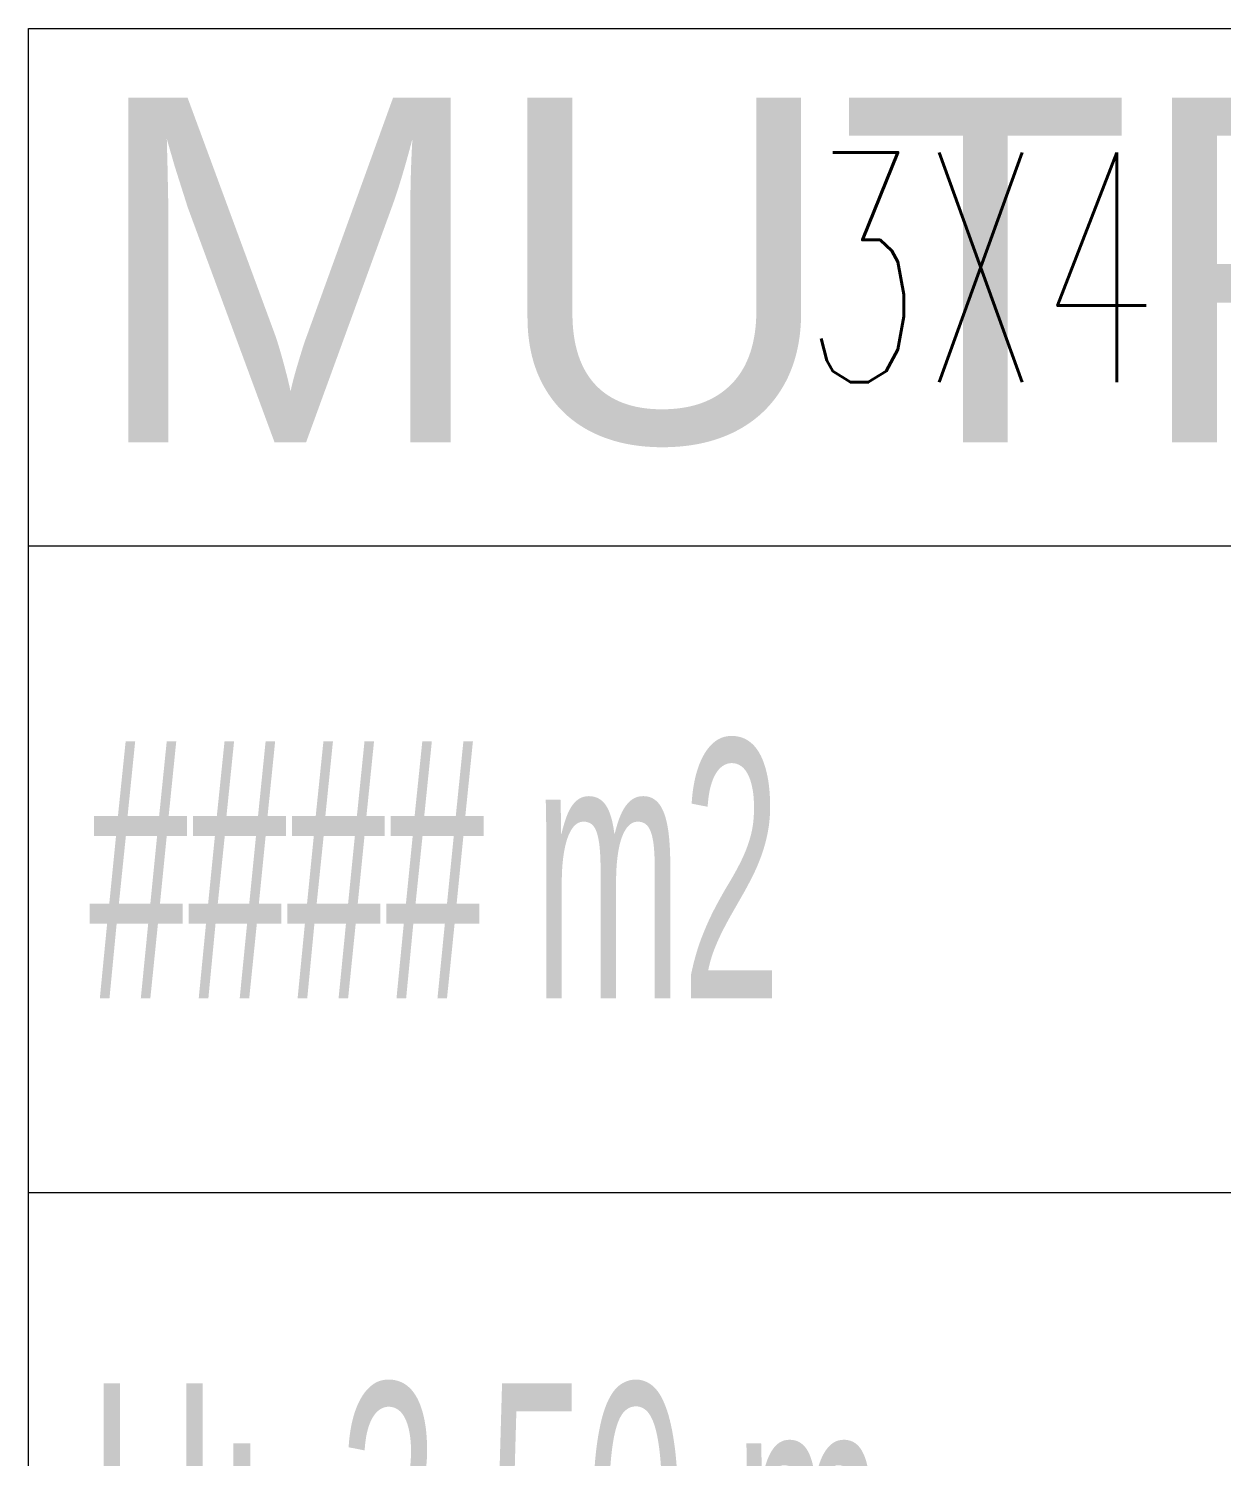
# Model space of a CAD drawing. Extents: x -1439 to 34962, y -872 to 8330.
# Drawn here: x 2829 to 2880.8, y 3259.1 to 3321.3 of the extents above; entities that cross this region are included whole.
import ezdxf
from ezdxf.enums import TextEntityAlignment as Align

# ---------------------------------------------------------------- set-up
doc = ezdxf.new("R2010")
doc.units = 0
doc.layers.get('0').update_dxf_attribs({"color": 9, "lineweight": 9})
doc.layers.add('21_MAHAL', color=9, linetype='Continuous', lineweight=9)
doc.layers.add('E-KABLO', color=7, linetype='Continuous', lineweight=30)
doc.styles.add('Arial', font='arial.ttf', dxfattribs={"height": 2.5})
doc.styles.add('E-YAZI', font='txttw.shx')
doc.styles.add('MuuM_TEXT-STANDART', font='ARIALN.TTF')

# ---------------------------------------------------------------- blocks, each defined once
blk = doc.blocks.new('0_roomno2')
blk.add_lwpolyline([(19.375, -10.5), (0, -10.5), (0, 0), (19.375, 0)], close=True)
for points in [[(0, -3), (19.375, -3)], [(0, -6.75), (8.125, -6.75)]]:
    blk.add_lwpolyline(points)
at = {"style": 'MuuM_TEXT-STANDART', "width": 0.6}
blk.add_text('H:', height=1.5, dxfattribs=at).set_placement((0.35, -8.608), align=Align.MIDDLE_LEFT)
at = {"style": 'Arial'}
blk.add_attdef('ODANO', (0, 1.17), '', height=2, dxfattribs=at)
blk.add_attdef('MEKANADI', text='', height=2, dxfattribs=at).set_placement((0.35, -3), align=Align.BOTTOM_LEFT)
at = {"style": 'MuuM_TEXT-STANDART', "width": 0.6}
for tag, p in [('YER01', (10, -4.5)), ('TAVAN01', (13.75, -4.5)), ('DUVAR01', (17.5, -4.5)), ('YER02', (10, -6.75)), ('TAVAN02', (13.75, -6.75)), ('DUVAR02', (17.5, -6.75)), ('YER03', (10, -9)), ('TAVAN03', (13.75, -9)), ('DUVAR03', (17.5, -9))]:
    blk.add_attdef(tag, text='', height=1.5, dxfattribs=at).set_placement(p, align=Align.MIDDLE_CENTER)
for tag, p in [('M2', (0.35, -4.875)), ('TEMIZTAVANYUKSEKLIGI', (1.8, -8.608))]:
    blk.add_attdef(tag, text='', height=1.5, dxfattribs=at).set_placement(p, align=Align.MIDDLE_LEFT)

msp = doc.modelspace()

# ---------------------------------------------------------------- block references
at = {"layer": '21_MAHAL'}
ref = msp.add_blockref('0_roomno2', (2828.968, 3321.262), dxfattribs=dict(at, xscale=7.5, yscale=7.5, zscale=7.5))
ref.add_attrib('MEKANADI', 'MUTFAK', dxfattribs={"layer": '0', "height": 15, "style": 'Arial'}).set_placement((2831.593, 3298.762), align=Align.BOTTOM_LEFT)
ref.add_attrib('M2', '#### m2', dxfattribs={"layer": '0', "height": 11.25, "style": 'MuuM_TEXT-STANDART', "width": 0.6}).set_placement((2831.593, 3284.699), align=Align.MIDDLE_LEFT)
ref.add_attrib('TEMIZTAVANYUKSEKLIGI', '2.50 m', dxfattribs={"layer": '0', "height": 11.25, "style": 'MuuM_TEXT-STANDART', "width": 0.6}).set_placement((2842.468, 3256.702), align=Align.MIDDLE_LEFT)

# ---------------------------------------------------------------- texts
at = {"layer": 'E-KABLO', "color": 3, "linetype": 'Continuous', "style": 'E-YAZI', "width": 0.6}
msp.add_text('3X4 NHXMH', height=10, dxfattribs=at).set_placement((2886.57, 3310.877), align=Align.MIDDLE_CENTER)

doc.saveas('drawing.dxf')
